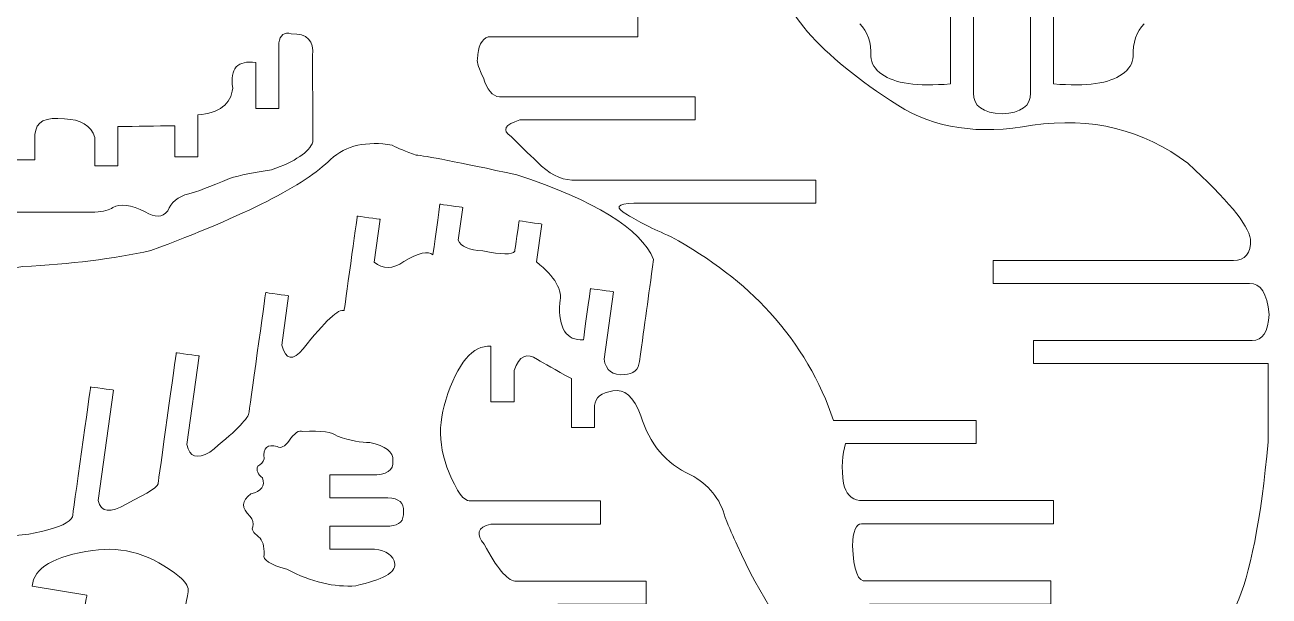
# Model space of a CAD drawing. Header units: inches. Extents: x -288 to 1, y -75 to 219.
# Drawn here: x -149.5 to -0.5, y 33 to 101.5 of the extents above; entities that cross this region are included whole.
import ezdxf

# ---------------------------------------------------------------- set-up
doc = ezdxf.new("R2010")
doc.units = ezdxf.units.IN
doc.header["$MEASUREMENT"] = 0
doc.layers.add('Layer 1', color=7, linetype='Continuous')

msp = doc.modelspace()

# ---------------------------------------------------------------- linework, layer by layer
at = {"layer": 'Layer 1', "color": 1, "lineweight": 9}
for points, knots in [([(-4.7747, 73.2459), (-3.3496, 73.2325), (-2.6614, 74.0799), (-2.7093, 75.789), (-2.7093, 75.789), (-3.0133, 77.5465), (-5.527, 80.5824), (-10.2499, 84.8965), (-10.2499, 84.8965), (-15.5724, 88.9376), (-21.7728, 90.455), (-28.8512, 89.4484), (-28.8512, 89.4484), (-35.2352, 88.2673), (-40.5979, 89.0653), (-44.9388, 91.8424), (-44.9388, 91.8424), (-54.451, 97.8752), (-59.3666, 103.5889), (-59.686, 108.9833), (-59.686, 108.9833), (-59.1749, 121.6236), (-60.0687, 128.0076), (-62.3671, 128.1352), (-62.3671, 128.1352), (-63.5162, 128.8056), (-68.1127, 129.029), (-76.1563, 128.8056), (-76.1563, 128.8056), (-77.217, 128.5658), (-78.2537, 127.6549), (-79.2661, 126.0731), (-79.2661, 126.0731), (-80.3226, 125.1943), (-81.3795, 124.539), (-82.4357, 124.1077), (-82.4357, 124.1077), (-83.4443, 123.2809), (-83.6528, 122.5738), (-83.0605, 121.9868)], [0, 0, 0, 0, 0.1, 0.1, 0.1, 0.10000001, 0.2, 0.2, 0.2, 0.20000001, 0.3, 0.3, 0.3, 0.30000001, 0.4, 0.4, 0.4, 0.40000001, 0.5, 0.5, 0.5, 0.50000001, 0.6, 0.6, 0.6, 0.60000001, 0.7, 0.7, 0.7, 0.70000001, 0.8, 0.8, 0.8, 0.80000001, 0.9, 0.9, 0.9, 0.90000001, 1, 1, 1, 1]), ([(-38.6627, 94.3979), (-38.6627, 94.3979), (-38.6627, 115.9607), (-38.6627, 115.9607), (-38.6627, 115.9607), (-38.6627, 115.9607), (-35.8935, 115.9607), (-35.8935, 115.9607), (-35.8935, 115.9607), (-35.8935, 115.9607), (-35.8937, 93.2933), (-35.8937, 93.2933)], [0, 0, 0, 0, 0.33333333, 0.33333333, 0.33333333, 0.33333334, 0.66666667, 0.66666667, 0.66666667, 0.66666668, 1, 1, 1, 1]), ([(-29.0725, 93.2933), (-29.0725, 93.2933), (-29.0727, 115.9607), (-29.0727, 115.9607), (-29.0727, 115.9607), (-29.0727, 115.9607), (-26.3035, 115.9607), (-26.3035, 115.9607), (-26.3035, 115.9607), (-26.3035, 115.9607), (-26.3035, 94.3979), (-26.3035, 94.3979)], [0, 0, 0, 0, 0.33333333, 0.33333333, 0.33333333, 0.33333334, 0.66666667, 0.66666667, 0.66666667, 0.66666668, 1, 1, 1, 1]), ([(-94.0108, 100.0442), (-94.0108, 100.0442), (-76.1, 100.0442), (-76.1, 100.0442), (-76.1, 100.0442), (-76.1, 100.0442), (-76.1, 102.8127), (-76.1, 102.8127), (-76.1, 102.8127), (-76.1, 102.8127), (-95.3555, 102.8127), (-95.3555, 102.8127)], [0, 0, 0, 0, 0.33333333, 0.33333333, 0.33333333, 0.33333334, 0.66666667, 0.66666667, 0.66666667, 0.66666668, 1, 1, 1, 1]), ([(-119.0784, 99.3007), (-118.9344, 100.2688), (-118.438, 100.6341), (-117.5894, 100.3967), (-117.5894, 100.3967), (-115.6846, 100.4446), (-114.8362, 99.5656), (-115.044, 97.7602), (-115.044, 97.7602), (-115.0281, 94.3249), (-115.0121, 90.8896), (-114.9959, 87.4542)], [0, 0, 0, 0, 0.33333333, 0.33333333, 0.33333333, 0.33333334, 0.66666667, 0.66666667, 0.66666667, 0.66666668, 1, 1, 1, 1]), ([(-119.0784, 99.3007), (-119.0784, 99.3007), (-119.0784, 91.4422), (-119.0784, 91.4422), (-119.0784, 91.4422), (-119.0784, 91.4422), (-121.8468, 91.4422), (-121.8468, 91.4422), (-121.8468, 91.4422), (-121.8468, 91.4422), (-121.8468, 96.9544), (-121.8468, 96.9544)], [0, 0, 0, 0, 0.33333333, 0.33333333, 0.33333333, 0.33333334, 0.66666667, 0.66666667, 0.66666667, 0.66666668, 1, 1, 1, 1]), ([(-121.8468, 96.9544), (-124.0252, 97.2738), (-124.9437, 96.2512), (-124.6017, 93.8866), (-124.6017, 93.8866), (-124.8096, 91.9529), (-126.2025, 90.8824), (-128.7801, 90.6749)], [0, 0, 0, 0, 0.5, 0.5, 0.5, 0.50000001, 1, 1, 1, 1]), ([(-92.6661, 92.842), (-93.4983, 92.9339), (-94.1387, 93.6886), (-94.5873, 95.1069), (-94.5873, 95.1069), (-95.1149, 96.2093), (-95.3553, 96.9604), (-95.3074, 97.3598)], [0, 0, 0, 0, 0.5, 0.5, 0.5, 0.50000001, 1, 1, 1, 1]), ([(-90.2166, 90.0735), (-90.2166, 90.0735), (-69.232, 90.0735), (-69.232, 90.0735), (-69.232, 90.0735), (-69.232, 90.0735), (-69.232, 92.842), (-69.232, 92.842), (-69.232, 92.842), (-69.232, 92.842), (-92.6661, 92.842), (-92.6661, 92.842)], [0, 0, 0, 0, 0.33333333, 0.33333333, 0.33333333, 0.33333334, 0.66666667, 0.66666667, 0.66666667, 0.66666668, 1, 1, 1, 1]), ([(-148.2794, 88.3261), (-148.2794, 88.3261), (-148.2794, 85.3163), (-148.2794, 85.3163), (-148.2794, 85.3163), (-148.2794, 85.3163), (-151.0479, 85.3163), (-151.0479, 85.3163), (-151.0479, 85.3163), (-151.0479, 85.3163), (-151.0479, 89.86), (-151.0479, 89.86)], [0, 0, 0, 0, 0.33333333, 0.33333333, 0.33333333, 0.33333334, 0.66666667, 0.66666667, 0.66666667, 0.66666668, 1, 1, 1, 1]), ([(-141.1062, 87.9906), (-141.5873, 89.4281), (-142.7939, 90.1631), (-144.7256, 90.1956), (-144.7256, 90.1956), (-146.9985, 90.4988), (-148.1833, 89.8756), (-148.2794, 88.3261)], [0, 0, 0, 0, 0.5, 0.5, 0.5, 0.50000001, 1, 1, 1, 1]), ([(-128.7801, 90.6749), (-128.7801, 90.6749), (-128.7801, 85.6518), (-128.7801, 85.6518), (-128.7801, 85.6518), (-128.7801, 85.6518), (-131.5485, 85.6518), (-131.5485, 85.6518), (-131.5485, 85.6518), (-131.5485, 85.6518), (-131.5483, 89.3806), (-131.5483, 89.3806)], [0, 0, 0, 0, 0.33333333, 0.33333333, 0.33333333, 0.33333334, 0.66666667, 0.66666667, 0.66666667, 0.66666668, 1, 1, 1, 1]), ([(-90.2166, 90.0735), (-92.0417, 89.5145), (-92.3938, 88.8594), (-91.2731, 88.1083), (-91.2731, 88.1083), (-90.2806, 87.0857), (-89.224, 86.0629), (-88.1033, 85.0403)], [0, 0, 0, 0, 0.5, 0.5, 0.5, 0.50000001, 1, 1, 1, 1]), ([(-138.3377, 89.2847), (-138.3377, 89.2847), (-138.3377, 84.5973), (-138.3377, 84.5973), (-138.3377, 84.5973), (-138.3377, 84.5973), (-141.1062, 84.5973), (-141.1062, 84.5973), (-141.1062, 84.5973), (-141.1062, 84.5973), (-141.1062, 87.9906), (-141.1062, 87.9906)], [0, 0, 0, 0, 0.33333333, 0.33333333, 0.33333333, 0.33333334, 0.66666667, 0.66666667, 0.66666667, 0.66666668, 1, 1, 1, 1]), ([(-192.0811, 82.5856), (-193.6177, 82.318), (-193.4898, 81.5472), (-191.6969, 80.273), (-191.6969, 80.273), (-189.9199, 77.7643), (-187.2143, 76.3102), (-183.5801, 75.9108), (-183.5801, 75.9108), (-179.1401, 76.1452), (-174.5534, 76.9895), (-169.8195, 78.4434), (-169.8195, 78.4434), (-168.8938, 78.8903), (-166.6277, 79.0818), (-163.0206, 79.018), (-163.0206, 79.018), (-155.7109, 79.018), (-148.4013, 79.018), (-141.0916, 79.018), (-141.0916, 79.018), (-140.0507, 79.0904), (-139.3409, 79.285), (-138.9621, 79.6017), (-138.9621, 79.6017), (-138.0816, 80.0968), (-136.7848, 79.9213), (-135.0718, 79.0746), (-135.0718, 79.0746), (-133.9192, 78.3393), (-133.0227, 78.3712), (-132.3822, 79.1704), (-132.3822, 79.1704), (-132.0139, 80.2089), (-131.1655, 80.8962), (-129.8367, 81.2315), (-129.8367, 81.2315), (-128.956, 81.455), (-127.339, 82.0624), (-124.9859, 83.0531), (-124.9859, 83.0531), (-123.721, 83.4684), (-122.0403, 83.8202), (-119.9429, 84.1078), (-119.9429, 84.1078), (-117.1093, 85.1012), (-115.4603, 86.2169), (-114.9961, 87.4542)], [0, 0, 0, 0, 0.08333333, 0.08333333, 0.08333333, 0.08333334, 0.16666667, 0.16666667, 0.16666667, 0.16666668, 0.25, 0.25, 0.25, 0.25000001, 0.33333333, 0.33333333, 0.33333333, 0.33333334, 0.41666667, 0.41666667, 0.41666667, 0.41666668, 0.5, 0.5, 0.5, 0.50000001, 0.58333333, 0.58333333, 0.58333333, 0.58333334, 0.66666667, 0.66666667, 0.66666667, 0.66666668, 0.75, 0.75, 0.75, 0.75000001, 0.83333333, 0.83333333, 0.83333333, 0.83333334, 0.91666667, 0.91666667, 0.91666667, 0.91666668, 1, 1, 1, 1]), ([(-90.5952, 83.5043), (-97.6005, 85.0277), (-101.6153, 85.8124), (-102.6404, 85.8585), (-102.6404, 85.8585), (-103.8679, 86.2994), (-104.8244, 86.6949), (-105.5096, 87.0441), (-105.5096, 87.0441), (-108.5516, 87.5971), (-111.0056, 87.0355), (-112.8711, 85.3597), (-112.8711, 85.3597), (-115.8965, 82.2917), (-123.0702, 78.6476), (-134.3916, 74.4276), (-134.3916, 74.4276), (-138.9105, 73.4459), (-144.0263, 72.8051), (-149.739, 72.5052), (-149.739, 72.5052), (-153.5419, 72.056), (-155.553, 71.3644), (-155.772, 70.431), (-155.772, 70.431), (-156.109, 69.7524), (-155.6138, 69.2478), (-154.2861, 68.9175)], [0, 0, 0, 0, 0.14285714, 0.14285714, 0.14285714, 0.14285715, 0.28571429, 0.28571429, 0.28571429, 0.2857143, 0.42857143, 0.42857143, 0.42857143, 0.42857144, 0.57142857, 0.57142857, 0.57142857, 0.57142858, 0.71428571, 0.71428571, 0.71428571, 0.71428572, 0.85714286, 0.85714286, 0.85714286, 0.85714287, 1, 1, 1, 1]), ([(-76.5765, 80.103), (-76.5765, 80.103), (-54.7563, 80.103), (-54.7563, 80.103), (-54.7563, 80.103), (-54.7563, 80.103), (-54.7563, 82.8715), (-54.7563, 82.8715), (-54.7563, 82.8715), (-54.7563, 82.8715), (-83.973, 82.8715), (-83.973, 82.8715)], [0, 0, 0, 0, 0.33333333, 0.33333333, 0.33333333, 0.33333334, 0.66666667, 0.66666667, 0.66666667, 0.66666668, 1, 1, 1, 1]), ([(-97.5895, 75.6829), (-97.5895, 75.6829), (-97.0431, 79.6058), (-97.0431, 79.6058), (-97.0431, 79.6058), (-97.0431, 79.6058), (-99.7846, 79.9876), (-99.7846, 79.9876), (-99.7846, 79.9876), (-99.7846, 79.9876), (-100.6284, 73.9287), (-100.6284, 73.9287)], [0, 0, 0, 0, 0.33333333, 0.33333333, 0.33333333, 0.33333334, 0.66666667, 0.66666667, 0.66666667, 0.66666668, 1, 1, 1, 1]), ([(-76.5765, 80.103), (-78.6258, 80.0552), (-78.8819, 79.5917), (-77.3451, 78.7128), (-77.3451, 78.7128), (-76.0802, 77.9302), (-74.3351, 77.0512), (-72.1101, 76.0765), (-72.1101, 76.0765), (-67.3392, 73.4723), (-63.4008, 70.4522), (-60.295, 67.0167)], [0, 0, 0, 0, 0.33333333, 0.33333333, 0.33333333, 0.33333334, 0.66666667, 0.66666667, 0.66666667, 0.66666668, 1, 1, 1, 1]), ([(-107.6566, 73.0204), (-107.6566, 73.0204), (-106.9384, 78.1774), (-106.9384, 78.1774), (-106.9384, 78.1774), (-106.9384, 78.1774), (-109.6799, 78.5592), (-109.6799, 78.5592), (-109.6799, 78.5592), (-109.6799, 78.5592), (-111.2575, 67.2315), (-111.2575, 67.2315)], [0, 0, 0, 0, 0.33333333, 0.33333333, 0.33333333, 0.33333334, 0.66666667, 0.66666667, 0.66666667, 0.66666668, 1, 1, 1, 1]), ([(-88.2085, 73.0699), (-88.2085, 73.0699), (-87.5762, 77.6099), (-87.5762, 77.6099), (-87.5762, 77.6099), (-87.5762, 77.6099), (-90.3177, 77.9917), (-90.3177, 77.9917), (-90.3177, 77.9917), (-90.3177, 77.9917), (-90.8244, 74.3535), (-90.8244, 74.3535)], [0, 0, 0, 0, 0.33333333, 0.33333333, 0.33333333, 0.33333334, 0.66666667, 0.66666667, 0.66666667, 0.66666668, 1, 1, 1, 1]), ([(-97.5895, 75.6829), (-97.3102, 74.9022), (-96.3353, 74.4758), (-94.6646, 74.4044), (-94.6646, 74.4044), (-92.3935, 73.927), (-91.1135, 73.9098), (-90.8244, 74.3535)], [0, 0, 0, 0, 0.5, 0.5, 0.5, 0.50000001, 1, 1, 1, 1]), ([(-107.6566, 73.0204), (-106.6278, 72.1675), (-105.4442, 72.1959), (-104.1056, 73.1064), (-104.1056, 73.1064), (-102.3632, 74.1703), (-101.2042, 74.4444), (-100.6284, 73.9287)], [0, 0, 0, 0, 0.5, 0.5, 0.5, 0.50000001, 1, 1, 1, 1]), ([(-88.2085, 73.0699), (-85.9833, 71.2923), (-85.0627, 69.6639), (-85.4467, 68.1849), (-85.4467, 68.1849), (-85.6057, 65.1106), (-84.6596, 63.6242), (-82.6081, 63.7251)], [0, 0, 0, 0, 0.5, 0.5, 0.5, 0.50000001, 1, 1, 1, 1]), ([(-80.1377, 61.3973), (-79.9139, 60.06), (-79.1084, 59.4474), (-77.7212, 59.5607), (-77.7212, 59.5607), (-76.5959, 59.6336), (-75.9887, 60.1632), (-75.8999, 61.1495), (-75.8999, 61.1495), (-75.2267, 65.9833), (-74.8706, 68.5387), (-74.1975, 73.3727)], [0, 0, 0, 0, 0.33333333, 0.33333333, 0.33333333, 0.33333334, 0.66666667, 0.66666667, 0.66666667, 0.66666668, 1, 1, 1, 1]), ([(-2.8535, 70.4775), (-2.8535, 70.4775), (-33.5448, 70.4775), (-33.5448, 70.4775), (-33.5448, 70.4775), (-33.5448, 70.4775), (-33.5448, 73.2459), (-33.5448, 73.2459), (-33.5448, 73.2459), (-33.5448, 73.2459), (-4.7747, 73.2459), (-4.7747, 73.2459)], [0, 0, 0, 0, 0.33333333, 0.33333333, 0.33333333, 0.33333334, 0.66666667, 0.66666667, 0.66666667, 0.66666668, 1, 1, 1, 1]), ([(-2.5173, 63.6589), (-1.2686, 63.6454), (-0.5963, 64.6846), (-0.5002, 66.7771), (-0.5002, 66.7771), (-0.7403, 69.3143), (-1.5245, 70.5477), (-2.8535, 70.4775)], [0, 0, 0, 0, 0.5, 0.5, 0.5, 0.50000001, 1, 1, 1, 1]), ([(-118.7355, 63.0953), (-118.7355, 63.0953), (-117.9104, 69.0196), (-117.9104, 69.0196), (-117.9104, 69.0196), (-117.9104, 69.0196), (-120.6518, 69.4014), (-120.6518, 69.4014), (-120.6518, 69.4014), (-120.6518, 69.4014), (-122.6669, 54.9331), (-122.6669, 54.9331)], [0, 0, 0, 0, 0.33333333, 0.33333333, 0.33333333, 0.33333334, 0.66666667, 0.66666667, 0.66666667, 0.66666668, 1, 1, 1, 1]), ([(-80.1377, 61.3973), (-80.1377, 61.3973), (-79.0095, 69.4975), (-79.0095, 69.4975), (-79.0095, 69.4975), (-79.0095, 69.4975), (-81.751, 69.8793), (-81.751, 69.8793), (-81.751, 69.8793), (-81.751, 69.8793), (-82.6081, 63.7251), (-82.6081, 63.7251)], [0, 0, 0, 0, 0.33333333, 0.33333333, 0.33333333, 0.33333334, 0.66666667, 0.66666667, 0.66666667, 0.66666668, 1, 1, 1, 1]), ([(-118.7355, 63.0953), (-118.2396, 61.3164), (-117.3878, 61.1655), (-116.1801, 62.6426), (-116.1801, 62.6426), (-113.5209, 65.9985), (-111.8801, 67.528), (-111.2575, 67.2315)], [0, 0, 0, 0, 0.5, 0.5, 0.5, 0.50000001, 1, 1, 1, 1]), ([(-93.6832, 62.9588), (-95.8723, 63.1269), (-97.6781, 60.9737), (-99.1, 56.4991), (-99.1, 56.4991), (-100.2457, 52.977), (-99.7758, 49.3909), (-97.6893, 45.7407), (-97.6893, 45.7407), (-97.2942, 44.9922), (-96.8219, 44.556), (-96.272, 44.4326)], [0, 0, 0, 0, 0.33333333, 0.33333333, 0.33333333, 0.33333334, 0.66666667, 0.66666667, 0.66666667, 0.66666668, 1, 1, 1, 1]), ([(-93.6832, 62.9588), (-93.6832, 62.9588), (-93.6832, 56.3175), (-93.6832, 56.3175), (-93.6832, 56.3175), (-93.6832, 56.3175), (-90.9147, 56.3175), (-90.9147, 56.3175), (-90.9147, 56.3175), (-90.9147, 56.3175), (-90.9147, 60.0772), (-90.9147, 60.0772)], [0, 0, 0, 0, 0.33333333, 0.33333333, 0.33333333, 0.33333334, 0.66666667, 0.66666667, 0.66666667, 0.66666668, 1, 1, 1, 1]), ([(-0.5961, 60.8904), (-0.5961, 60.8904), (-28.694, 60.8904), (-28.694, 60.8904), (-28.694, 60.8904), (-28.694, 60.8904), (-28.694, 63.6589), (-28.694, 63.6589), (-28.694, 63.6589), (-28.694, 63.6589), (-2.5173, 63.6589), (-2.5173, 63.6589)], [0, 0, 0, 0, 0.33333333, 0.33333333, 0.33333333, 0.33333334, 0.66666667, 0.66666667, 0.66666667, 0.66666668, 1, 1, 1, 1]), ([(-130.0917, 51.1766), (-130.0917, 51.1766), (-128.6122, 61.8001), (-128.6122, 61.8001), (-128.6122, 61.8001), (-128.6122, 61.8001), (-131.3537, 62.1819), (-131.3537, 62.1819), (-131.3537, 62.1819), (-131.3537, 62.1819), (-133.5212, 46.6183), (-133.5212, 46.6183)], [0, 0, 0, 0, 0.33333333, 0.33333333, 0.33333333, 0.33333334, 0.66666667, 0.66666667, 0.66666667, 0.66666668, 1, 1, 1, 1]), ([(-84.0483, 59.0926), (-85.9814, 60.157), (-87.3397, 60.9178), (-88.1227, 61.3739), (-88.1227, 61.3739), (-89.3651, 62.2542), (-90.2958, 61.8221), (-90.9147, 60.0772)], [0, 0, 0, 0, 0.5, 0.5, 0.5, 0.50000001, 1, 1, 1, 1]), ([(-11.4265, 5.3238), (-9.4893, 5.2408), (-8.5767, 6.2889), (-8.689, 8.4682), (-8.689, 8.4682), (-8.7528, 10.1061), (-8.8811, 11.1526), (-9.0732, 11.6081), (-9.0732, 11.6081), (-9.5053, 11.9598), (-9.6495, 14.2288), (-9.5055, 18.415), (-9.5055, 18.415), (-9.3692, 20.8068), (-7.6802, 25.3112), (-4.4384, 31.928), (-4.4384, 31.928), (-2.7727, 35.5676), (-1.494, 42.1005), (-0.6022, 51.5276), (-0.6022, 51.5276), (-0.6002, 54.6485), (-0.5983, 57.7695), (-0.5961, 60.8904)], [0, 0, 0, 0, 0.16666667, 0.16666667, 0.16666667, 0.16666668, 0.33333333, 0.33333333, 0.33333333, 0.33333334, 0.5, 0.5, 0.5, 0.50000001, 0.66666667, 0.66666667, 0.66666667, 0.66666668, 0.83333333, 0.83333333, 0.83333333, 0.83333334, 1, 1, 1, 1]), ([(-84.0483, 59.0926), (-84.0483, 59.0926), (-84.0483, 53.2341), (-84.0483, 53.2341), (-84.0483, 53.2341), (-84.0483, 53.2341), (-81.2798, 53.2341), (-81.2798, 53.2341), (-81.2798, 53.2341), (-81.2798, 53.2341), (-81.28, 55.8506), (-81.28, 55.8506)], [0, 0, 0, 0, 0.33333333, 0.33333333, 0.33333333, 0.33333334, 0.66666667, 0.66666667, 0.66666667, 0.66666668, 1, 1, 1, 1]), ([(-140.7208, 44.4794), (-140.7208, 44.4794), (-138.8777, 57.7136), (-138.8777, 57.7136), (-138.8777, 57.7136), (-138.8777, 57.7136), (-141.6191, 58.0954), (-141.6191, 58.0954), (-141.6191, 58.0954), (-141.6191, 58.0954), (-143.7867, 42.5318), (-143.7867, 42.5318)], [0, 0, 0, 0, 0.33333333, 0.33333333, 0.33333333, 0.33333334, 0.66666667, 0.66666667, 0.66666667, 0.66666668, 1, 1, 1, 1]), ([(-130.0917, 51.1766), (-129.7646, 49.6954), (-128.8535, 49.3911), (-127.3584, 50.2637), (-127.3584, 50.2637), (-124.437, 52.5988), (-122.8731, 54.1551), (-122.6669, 54.9331)], [0, 0, 0, 0, 0.5, 0.5, 0.5, 0.50000001, 1, 1, 1, 1]), ([(-56.0536, -20.2499), (-54.3079, -19.4332), (-52.3838, -16.2794), (-50.2813, -10.788), (-50.2813, -10.788), (-48.7237, -5.6119), (-47.8212, 1.008), (-47.5746, 9.0714), (-47.5746, 9.0714), (-47.6489, 10.3838), (-47.4397, 11.3126), (-46.9461, 11.857), (-46.9461, 11.857), (-46.3708, 12.6013), (-46.8821, 14.4505), (-48.48, 17.4043), (-48.48, 17.4043), (-50.2652, 19.661), (-52.0321, 21.5665), (-53.7807, 23.1195), (-53.7807, 23.1195), (-58.1105, 27.9065), (-61.5781, 33.2375), (-64.1826, 39.1129), (-64.1826, 39.1129), (-64.6618, 40.1211), (-65.1414, 41.226), (-65.6206, 42.4269), (-65.6206, 42.4269), (-66.2117, 44.6841), (-67.602, 46.3972), (-69.791, 47.5656), (-69.791, 47.5656), (-72.7307, 48.9265), (-74.7123, 51.28), (-75.7349, 54.6259)], [0, 0, 0, 0, 0.11111111, 0.11111111, 0.11111111, 0.11111112, 0.22222222, 0.22222222, 0.22222222, 0.22222223, 0.33333333, 0.33333333, 0.33333333, 0.33333334, 0.44444444, 0.44444444, 0.44444444, 0.44444445, 0.55555556, 0.55555556, 0.55555556, 0.55555557, 0.66666667, 0.66666667, 0.66666667, 0.66666668, 0.77777778, 0.77777778, 0.77777778, 0.77777779, 0.88888889, 0.88888889, 0.88888889, 0.8888889, 1, 1, 1, 1]), ([(-51.2177, 51.2938), (-51.2177, 51.2938), (-35.5692, 51.2938), (-35.5692, 51.2938), (-35.5692, 51.2938), (-35.5692, 51.2938), (-35.5692, 54.0623), (-35.5692, 54.0623), (-35.5692, 54.0623), (-35.5692, 54.0623), (-52.6586, 54.0623), (-52.6586, 54.0623)], [0, 0, 0, 0, 0.33333333, 0.33333333, 0.33333333, 0.33333334, 0.66666667, 0.66666667, 0.66666667, 0.66666668, 1, 1, 1, 1]), ([(-117.8707, 51.6056), (-117.2159, 52.5661), (-116.6568, 52.9505), (-116.1929, 52.7582), (-116.1929, 52.7582), (-113.9881, 52.8859), (-112.6138, 52.694), (-112.0706, 52.1819), (-112.0706, 52.1819), (-110.4888, 51.6696), (-109.1943, 51.4135), (-108.1877, 51.4135), (-108.1877, 51.4135), (-106.3027, 51.0453), (-105.3756, 50.3249), (-105.4075, 49.2521), (-105.4075, 49.2521), (-105.3277, 48.0899), (-106.1746, 47.5234), (-107.9481, 47.5522)], [0, 0, 0, 0, 0.2, 0.2, 0.2, 0.20000001, 0.4, 0.4, 0.4, 0.40000001, 0.6, 0.6, 0.6, 0.60000001, 0.8, 0.8, 0.8, 0.80000001, 1, 1, 1, 1]), ([(-120.8427, 49.4923), (-120.9866, 50.8049), (-120.4593, 51.2854), (-119.2608, 50.9332), (-119.2608, 50.9332), (-118.8294, 50.7089), (-118.3658, 50.9332), (-117.8707, 51.6056)], [0, 0, 0, 0, 0.5, 0.5, 0.5, 0.50000001, 1, 1, 1, 1]), ([(-51.2177, 51.2938), (-51.6498, 50.0157), (-51.7302, 48.4175), (-51.4579, 46.5004), (-51.4579, 46.5004), (-51.2016, 45.3219), (-50.5612, 44.6467), (-49.5369, 44.4752)], [0, 0, 0, 0, 0.5, 0.5, 0.5, 0.50000001, 1, 1, 1, 1]), ([(-120.8427, 49.4923), (-120.9652, 49.0964), (-121.219, 48.7935), (-121.6041, 48.5841), (-121.6041, 48.5841), (-121.7959, 48.0882), (-121.6041, 47.6238), (-121.029, 47.1913), (-121.029, 47.1913), (-120.6934, 46.231), (-121.1565, 45.5905), (-122.4191, 45.2701)], [0, 0, 0, 0, 0.33333333, 0.33333333, 0.33333333, 0.33333334, 0.66666667, 0.66666667, 0.66666667, 0.66666668, 1, 1, 1, 1]), ([(-167.3909, 48.4842), (-168.03, 46.4403), (-165.7886, 44.2568), (-160.6664, 41.9345), (-160.6664, 41.9345), (-155.9529, 40.1507), (-151.5601, 39.7644), (-147.4882, 40.776), (-147.4882, 40.776), (-145.3429, 41.2694), (-144.1091, 41.8545), (-143.7867, 42.5318)], [0, 0, 0, 0, 0.33333333, 0.33333333, 0.33333333, 0.33333334, 0.66666667, 0.66666667, 0.66666667, 0.66666668, 1, 1, 1, 1]), ([(-140.7208, 44.4794), (-140.3849, 43.0614), (-139.2569, 42.9205), (-137.3375, 44.0565), (-137.3375, 44.0565), (-134.6161, 45.421), (-133.3439, 46.2749), (-133.5212, 46.6183)], [0, 0, 0, 0, 0.5, 0.5, 0.5, 0.50000001, 1, 1, 1, 1]), ([(-106.0307, 44.7837), (-106.0307, 44.7837), (-112.9583, 44.7837), (-112.9583, 44.7837), (-112.9583, 44.7837), (-112.9583, 44.7837), (-112.9583, 47.5522), (-112.9583, 47.5522), (-112.9583, 47.5522), (-112.9583, 47.5522), (-107.9481, 47.5522), (-107.9481, 47.5522)], [0, 0, 0, 0, 0.33333333, 0.33333333, 0.33333333, 0.33333334, 0.66666667, 0.66666667, 0.66666667, 0.66666668, 1, 1, 1, 1]), ([(-122.4191, 45.2701), (-123.5814, 44.4696), (-123.6069, 43.5731), (-122.4948, 42.5805), (-122.4948, 42.5805), (-122.1834, 42.1647), (-122.0794, 41.7484), (-122.1832, 41.3319), (-122.1832, 41.3319), (-122.3809, 41.0294), (-122.1513, 40.6275), (-121.4942, 40.1269)], [0, 0, 0, 0, 0.33333333, 0.33333333, 0.33333333, 0.33333334, 0.66666667, 0.66666667, 0.66666667, 0.66666668, 1, 1, 1, 1]), ([(-106.0307, 44.7837), (-104.6724, 44.7535), (-104.0492, 44.2099), (-104.1611, 43.1527), (-104.1611, 43.1527), (-104.0653, 42.0639), (-104.6084, 41.4876), (-105.7912, 41.4236)], [0, 0, 0, 0, 0.5, 0.5, 0.5, 0.50000001, 1, 1, 1, 1]), ([(-93.7071, 41.6641), (-93.7071, 41.6641), (-80.555, 41.6641), (-80.555, 41.6641), (-80.555, 41.6641), (-80.555, 41.6641), (-80.555, 44.4326), (-80.555, 44.4326), (-80.555, 44.4326), (-80.555, 44.4326), (-96.272, 44.4326), (-96.272, 44.4326)], [0, 0, 0, 0, 0.33333333, 0.33333333, 0.33333333, 0.33333334, 0.66666667, 0.66666667, 0.66666667, 0.66666668, 1, 1, 1, 1]), ([(-49.2967, 41.7068), (-49.2967, 41.7068), (-26.2998, 41.7068), (-26.2998, 41.7068), (-26.2998, 41.7068), (-26.2998, 41.7068), (-26.2998, 44.4752), (-26.2998, 44.4752), (-26.2998, 44.4752), (-26.2998, 44.4752), (-49.5369, 44.4752), (-49.5369, 44.4752)], [0, 0, 0, 0, 0.33333333, 0.33333333, 0.33333333, 0.33333334, 0.66666667, 0.66666667, 0.66666667, 0.66666668, 1, 1, 1, 1]), ([(-107.6125, 38.6551), (-107.6125, 38.6551), (-112.9583, 38.6551), (-112.9583, 38.6551), (-112.9583, 38.6551), (-112.9583, 38.6551), (-112.9583, 41.4236), (-112.9583, 41.4236), (-112.9583, 41.4236), (-112.9583, 41.4236), (-105.7912, 41.4236), (-105.7912, 41.4236)], [0, 0, 0, 0, 0.33333333, 0.33333333, 0.33333333, 0.33333334, 0.66666667, 0.66666667, 0.66666667, 0.66666668, 1, 1, 1, 1]), ([(-93.7071, 41.6641), (-95.2734, 41.2501), (-95.5291, 40.4397), (-94.4742, 39.233), (-94.4742, 39.233), (-92.9798, 36.4112), (-91.7577, 34.9425), (-90.8075, 34.827)], [0, 0, 0, 0, 0.5, 0.5, 0.5, 0.50000001, 1, 1, 1, 1]), ([(-49.2967, 41.7068), (-49.953, 41.691), (-50.3212, 40.812), (-50.4012, 39.0703), (-50.4012, 39.0703), (-50.2412, 36.0706), (-49.6971, 34.6604), (-48.7683, 34.8403)], [0, 0, 0, 0, 0.5, 0.5, 0.5, 0.50000001, 1, 1, 1, 1]), ([(-148.6146, 34.2209), (-148.4194, 36.4079), (-145.9983, 37.8342), (-141.3514, 38.4992), (-141.3514, 38.4992), (-137.6894, 39.0486), (-134.2306, 37.9939), (-130.9753, 35.334), (-130.9753, 35.334), (-130.3023, 34.8209), (-129.9501, 34.283), (-129.9191, 33.7203)], [0, 0, 0, 0, 0.33333333, 0.33333333, 0.33333333, 0.33333334, 0.66666667, 0.66666667, 0.66666667, 0.66666668, 1, 1, 1, 1]), ([(-121.4942, 40.1269), (-121.0072, 39.7184), (-120.7914, 39.006), (-120.847, 37.9896), (-120.847, 37.9896), (-121.0562, 37.3892), (-120.144, 36.8047), (-118.1105, 36.2366)], [0, 0, 0, 0, 0.5, 0.5, 0.5, 0.50000001, 1, 1, 1, 1]), ([(-107.6125, 38.6551), (-106.1905, 38.5261), (-105.3754, 37.9279), (-105.1677, 36.861), (-105.1677, 36.861), (-105.0722, 35.8683), (-106.638, 35.0038), (-109.8652, 34.2675), (-109.8652, 34.2675), (-112.4221, 34.0592), (-115.1705, 34.7155), (-118.1105, 36.2366)], [0, 0, 0, 0, 0.33333333, 0.33333333, 0.33333333, 0.33333334, 0.66666667, 0.66666667, 0.66666667, 0.66666668, 1, 1, 1, 1]), ([(-85.6779, 32.0586), (-85.6779, 32.0586), (-75.0905, 32.0586), (-75.0905, 32.0586), (-75.0905, 32.0586), (-75.0905, 32.0586), (-75.0905, 34.827), (-75.0905, 34.827), (-75.0905, 34.827), (-75.0905, 34.827), (-90.8075, 34.827), (-90.8075, 34.827)], [0, 0, 0, 0, 0.33333333, 0.33333333, 0.33333333, 0.33333334, 0.66666667, 0.66666667, 0.66666667, 0.66666668, 1, 1, 1, 1]), ([(-48.3362, 32.0718), (-48.3362, 32.0718), (-26.6359, 32.0718), (-26.6359, 32.0718), (-26.6359, 32.0718), (-26.6359, 32.0718), (-26.6359, 34.8403), (-26.6359, 34.8403), (-26.6359, 34.8403), (-26.6359, 34.8403), (-48.7683, 34.8403), (-48.7683, 34.8403)], [0, 0, 0, 0, 0.33333333, 0.33333333, 0.33333333, 0.33333334, 0.66666667, 0.66666667, 0.66666667, 0.66666668, 1, 1, 1, 1]), ([(-148.6146, 34.2209), (-148.6146, 34.2209), (-142.0657, 33.126), (-142.0657, 33.126), (-142.0657, 33.126), (-142.0657, 33.126), (-142.5222, 30.3951), (-142.5222, 30.3951), (-142.5222, 30.3951), (-142.5222, 30.3951), (-146.2297, 31.015), (-146.2297, 31.015)], [0, 0, 0, 0, 0.33333333, 0.33333333, 0.33333333, 0.33333334, 0.66666667, 0.66666667, 0.66666667, 0.66666668, 1, 1, 1, 1]), ([(-127.6121, 30.7338), (-127.6121, 30.7338), (-129.7811, 17.7602), (-129.7811, 17.7602), (-129.7811, 17.7602), (-129.7811, 17.7602), (-132.5111, 18.2167), (-132.5111, 18.2167), (-132.5111, 18.2167), (-132.5111, 18.2167), (-129.9191, 33.7203), (-129.9191, 33.7203)], [0, 0, 0, 0, 0.33333333, 0.33333333, 0.33333333, 0.33333334, 0.66666667, 0.66666667, 0.66666667, 0.66666668, 1, 1, 1, 1])]:
    msp.add_open_spline(points, degree=3, knots=knots, dxfattribs=at)
for points in [[(-48.206, 97.6876), (-48.118, 99.3686), (-48.5573, 100.6657), (-49.524, 101.5781)], [(-16.7602, 97.6876), (-16.8482, 99.3686), (-16.4089, 100.6657), (-15.4422, 101.5781)], [(-94.0108, 100.0442), (-94.7953, 99.7883), (-95.2276, 98.8935), (-95.3074, 97.3598)], [(-46.8591, 95.5503), (-47.6945, 96.1506), (-48.1433, 96.8633), (-48.206, 97.6876)], [(-18.1071, 95.5503), (-17.2717, 96.1506), (-16.8229, 96.8633), (-16.7602, 97.6876)], [(-38.6627, 94.3977), (-42.641, 94.0773), (-45.3731, 94.4615), (-46.8591, 95.5503)], [(-26.3035, 94.3977), (-22.3252, 94.0773), (-19.5931, 94.4615), (-18.1071, 95.5503)], [(-32.4831, 90.7956), (-34.7916, 90.9237), (-35.9283, 91.7563), (-35.8937, 93.2932)], [(-32.4831, 90.7956), (-30.1745, 90.9237), (-29.0379, 91.7563), (-29.0725, 93.2932)], [(-138.3377, 89.2847), (-136.0745, 89.3166), (-133.8115, 89.3487), (-131.5483, 89.3806)], [(-83.973, 82.8715), (-85.4134, 82.9315), (-86.7905, 83.6543), (-88.1033, 85.0403)], [(-74.1975, 73.3727), (-75.7685, 77.0574), (-81.2346, 80.4345), (-90.5952, 83.5043)], [(-60.295, 67.0167), (-56.757, 63.0898), (-54.2114, 58.7714), (-52.6586, 54.0623)], [(-79.0869, 57.6036), (-80.4651, 57.4195), (-81.1961, 56.8352), (-81.28, 55.8506)], [(-75.7349, 54.6259), (-76.594, 56.9312), (-77.7118, 57.9238), (-79.0869, 57.6036)]]:
    msp.add_open_spline(points, degree=3, dxfattribs=at)

doc.saveas('drawing.dxf')
